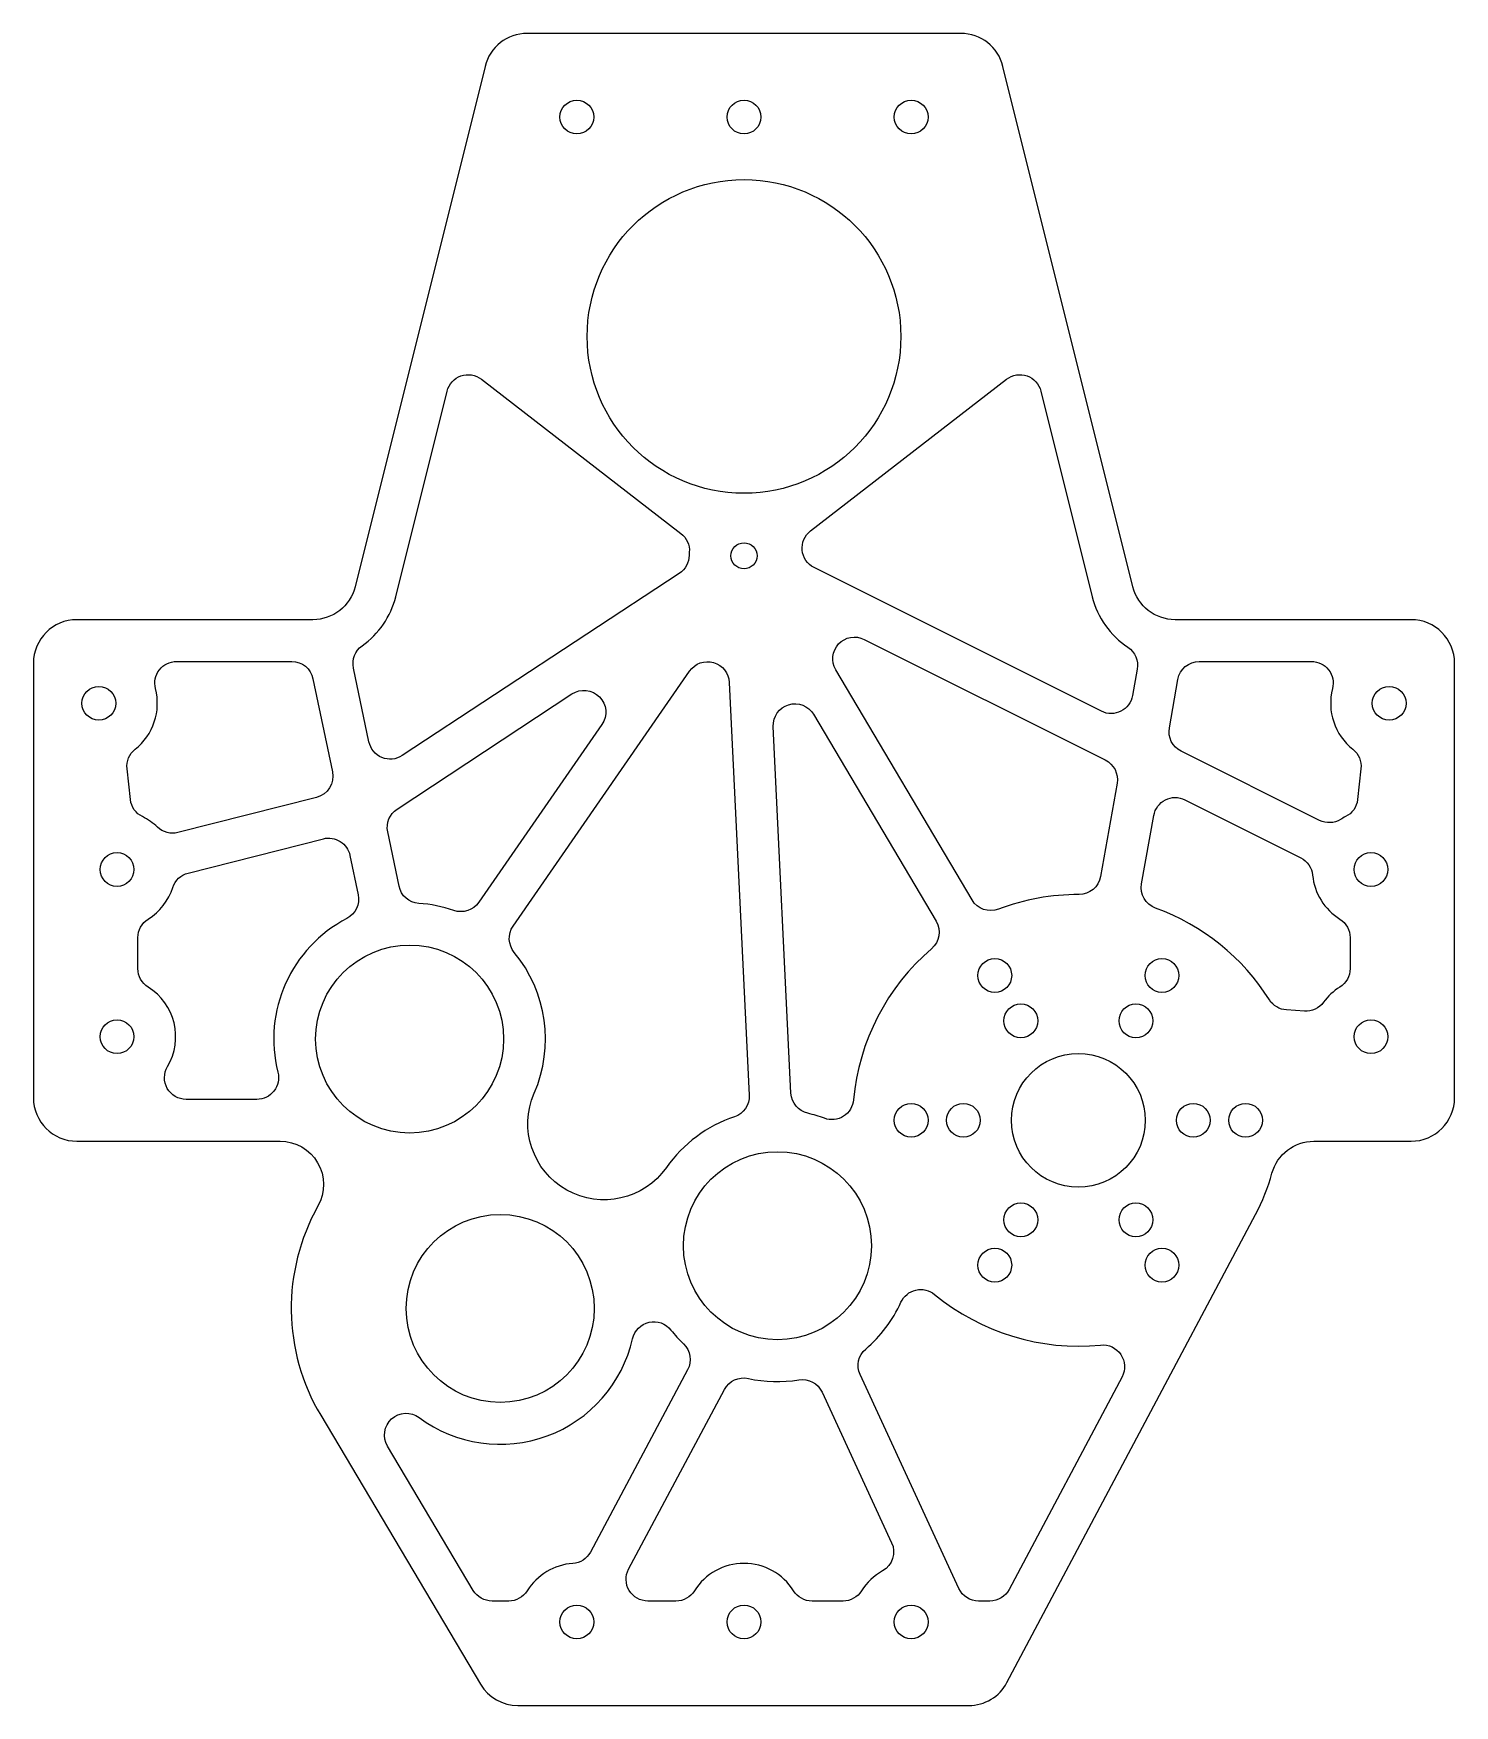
# Model space of a CAD drawing. Header units: inches. Extents: x -4.2 to 4.2, y -5 to 5.
import ezdxf

# ---------------------------------------------------------------- set-up
doc = ezdxf.new("R2010")
doc.units = ezdxf.units.IN
doc.header["$MEASUREMENT"] = 0

msp = doc.modelspace()

# ---------------------------------------------------------------- linework, layer by layer
for points in [[(-3.99, 1.494, 0.41421), (-4.25, 1.234), (-4.25, -1.365, 0.41421), (-3.99, -1.625), (-2.774, -1.625, -0.57355), (-2.548, -2.012, 0.26835), (-2.532, -3.264), (-1.576, -4.873, 0.26449), (-1.352, -5), (1.344, -5, 0.27746), (1.573, -4.862), (3.06, -2.063, 0.05539), (3.158, -1.816, -0.33805), (3.408, -1.625), (3.99, -1.625, 0.41421), (4.25, -1.365), (4.25, 1.234, 0.41421), (3.99, 1.494), (2.578, 1.494, -0.34426), (2.326, 1.691), (1.549, 4.803, 0.34426), (1.297, 5), (-1.297, 5, 0.34426), (-1.549, 4.803), (-2.326, 1.691, -0.34426), (-2.578, 1.494)], [(-2.243, 0.763), (-2.336, 1.205, -0.29868), (-2.284, 1.338, 0.17952), (-2.083, 1.631), (-1.776, 2.861, -0.54124), (-1.571, 2.932), (-0.377, 2.01, -0.2501), (-0.327, 1.898, 0.01476), (-0.328, 1.879, -0.2501), (-0.387, 1.771), (-2.045, 0.681, -0.52914)], [(0.419, 1.806, -0.55267), (0.398, 2.025), (1.571, 2.932, -0.54124), (1.776, 2.861), (2.083, 1.631, 0.18729), (2.296, 1.329, -0.29868), (2.352, 1.198), (2.324, 1.04, -0.50133), (2.138, 0.946)], [(2.231, 0.516), (2.132, -0.042, -0.36438), (2.004, -0.15, 0.09136), (1.522, -0.237, -0.36438), (1.364, -0.182), (0.549, 1.194, -0.74824), (0.719, 1.376), (2.161, 0.655, -0.33215)], [(-2.557, 0.431), (-3.386, 0.221, -0.25837), (-3.508, 0.253, 0.07841), (-3.597, 0.316, -0.25837), (-3.67, 0.418), (-3.69, 0.603, -0.25837), (-3.642, 0.719, 0.29693), (-3.52, 1.082, -0.49023), (-3.394, 1.244), (-2.705, 1.244, -0.35511), (-2.578, 1.141), (-2.461, 0.584, -0.40189)], [(-0.088, 1.119), (0.031, -1.35, -0.33606), (-0.057, -1.479, 0.15995), (-0.464, -1.782, -0.90288), (-1.255, -1.338, 0.28253), (-1.374, -0.496, -0.33606), (-1.381, -0.339), (-0.325, 1.187, -0.71683)], [(3.597, 0.316, 0.02433), (3.568, 0.299, -0.25837), (3.442, 0.294), (2.614, 0.708, -0.33215), (2.544, 0.847), (2.595, 1.137, -0.36361), (2.723, 1.244), (3.394, 1.244, -0.49023), (3.52, 1.082, 0.29693), (3.642, 0.719, -0.25837), (3.69, 0.603), (3.67, 0.418, -0.25837)], [(-2.063, -0.1), (-2.131, 0.226, -0.30792), (-2.075, 0.361), (-1.029, 1.05, -0.82453), (-0.85, 0.867), (-1.586, -0.196, -0.33606), (-1.736, -0.245, 0.06594), (-1.945, -0.203, -0.33606)], [(1.122, -0.474, 0.19541), (0.655, -1.377, -0.49315), (0.481, -1.488, 0.03182), (0.382, -1.458, -0.33606), (0.281, -1.338), (0.175, 0.855, -0.78221), (0.416, 0.928), (1.149, -0.309, -0.36438)], [(3.352, -0.848), (3.244, -0.84, -0.23962), (3.143, -0.78, 0.1664), (2.462, -0.231, -0.36438), (2.378, -0.086), (2.451, 0.323, -0.50133), (2.637, 0.417), (3.33, 0.07, -0.25837), (3.401, -0.033, 0.23304), (3.564, -0.297, -0.25837), (3.625, -0.407), (3.625, -0.593, -0.25837), (3.564, -0.703, 0.09635), (3.466, -0.794, -0.25837)], [(-3.448, -1.179, 0.40709), (-3.564, -0.703, -0.25837), (-3.625, -0.593), (-3.625, -0.407, -0.25837), (-3.564, -0.297, 0.17684), (-3.416, -0.107, -0.25837), (-3.325, -0.021), (-2.516, 0.184, -0.42664), (-2.357, 0.084), (-2.308, -0.151, -0.33606), (-2.375, -0.293, 0.34781), (-2.788, -1.213, -0.48886), (-2.914, -1.375), (-3.337, -1.375, -0.58117)], [(1.471, -4.375), (1.403, -4.375, -0.29244), (1.285, -4.3), (0.694, -3.021, -0.33606), (0.728, -2.868, 0.10933), (0.939, -2.588, -0.49315), (1.14, -2.541, 0.19987), (2.133, -2.844, -0.59868), (2.261, -3.034), (1.586, -4.306, -0.27746)], [(-0.437, -2.754, 0.03444), (-0.362, -2.837, -0.33606), (-0.337, -2.992), (-0.919, -4.082, -0.25837), (-1.024, -4.15, 0.23993), (-1.297, -4.314, -0.25837), (-1.407, -4.375), (-1.507, -4.375, -0.26449), (-1.619, -4.311), (-2.132, -3.448, -0.8198), (-1.943, -3.277, 0.54175), (-0.666, -2.806, -0.62977)], [(-0.575, -4.375, -0.56619), (-0.69, -4.184), (-0.117, -3.109, -0.33606), (0.026, -3.044, 0.09397), (0.328, -3.052, -0.33606), (0.467, -3.126), (0.883, -4.026, -0.39145), (0.829, -4.194, 0.12572), (0.703, -4.314, -0.25837), (0.593, -4.375), (0.407, -4.375, -0.25837), (0.297, -4.314, 0.55371), (-0.297, -4.314, -0.25837), (-0.407, -4.375)]]:
    msp.add_lwpolyline(points, format="xyb", close=True)
for centre, radius in [((-1, 4.5), 0.101), ((0, 4.5), 0.101), ((1, 4.5), 0.101), ((0, 3.188), 0.938), ((0, 1.876), 0.078), ((-3.859, 0.994), 0.101), ((3.859, 0.994), 0.101), ((-3.75, 0), 0.101), ((3.75, 0), 0.101), ((-2, -1.014), 0.562), ((1.5, -0.634), 0.101), ((2.5, -0.634), 0.101), ((-3.75, -1), 0.101), ((1.656, -0.905), 0.101), ((2.344, -0.905), 0.101), ((3.75, -1), 0.101), ((2, -1.5), 0.4), ((1, -1.5), 0.101), ((1.312, -1.5), 0.101), ((2.687, -1.5), 0.101), ((3, -1.5), 0.101), ((0.2, -2.25), 0.562), ((1.656, -2.095), 0.101), ((2.344, -2.095), 0.101), ((-1.458, -2.625), 0.562), ((1.5, -2.366), 0.101), ((2.5, -2.366), 0.101), ((-1, -4.5), 0.101), ((0, -4.5), 0.101), ((1, -4.5), 0.101)]:
    msp.add_circle(centre, radius)

doc.saveas('drawing.dxf')
